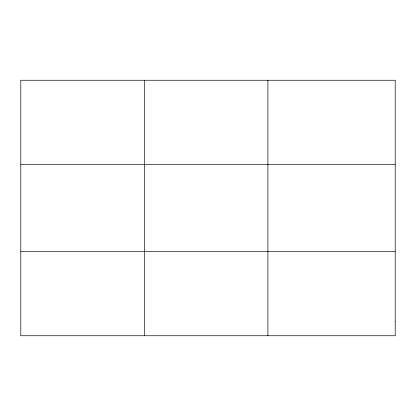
<?xml version="1.0" encoding="UTF-8"?>
<svg xmlns="http://www.w3.org/2000/svg" width="416" height="416" viewBox="0 0 416 416"><rect width="100%" height="100%" fill="white"/><g stroke="black" fill="none" stroke-linecap="round" stroke-linejoin="round"><path stroke-width="0.62" d="M144.352 80.252L144.352 335.748M267.904 80.252L267.904 335.748M20.8 164.564L395.2 164.564M20.8 251.436L395.2 251.436M395.2 321.698L395.2 335.748L20.8 335.748L20.8 80.252L395.2 80.252L395.2 321.698"/></g></svg>
